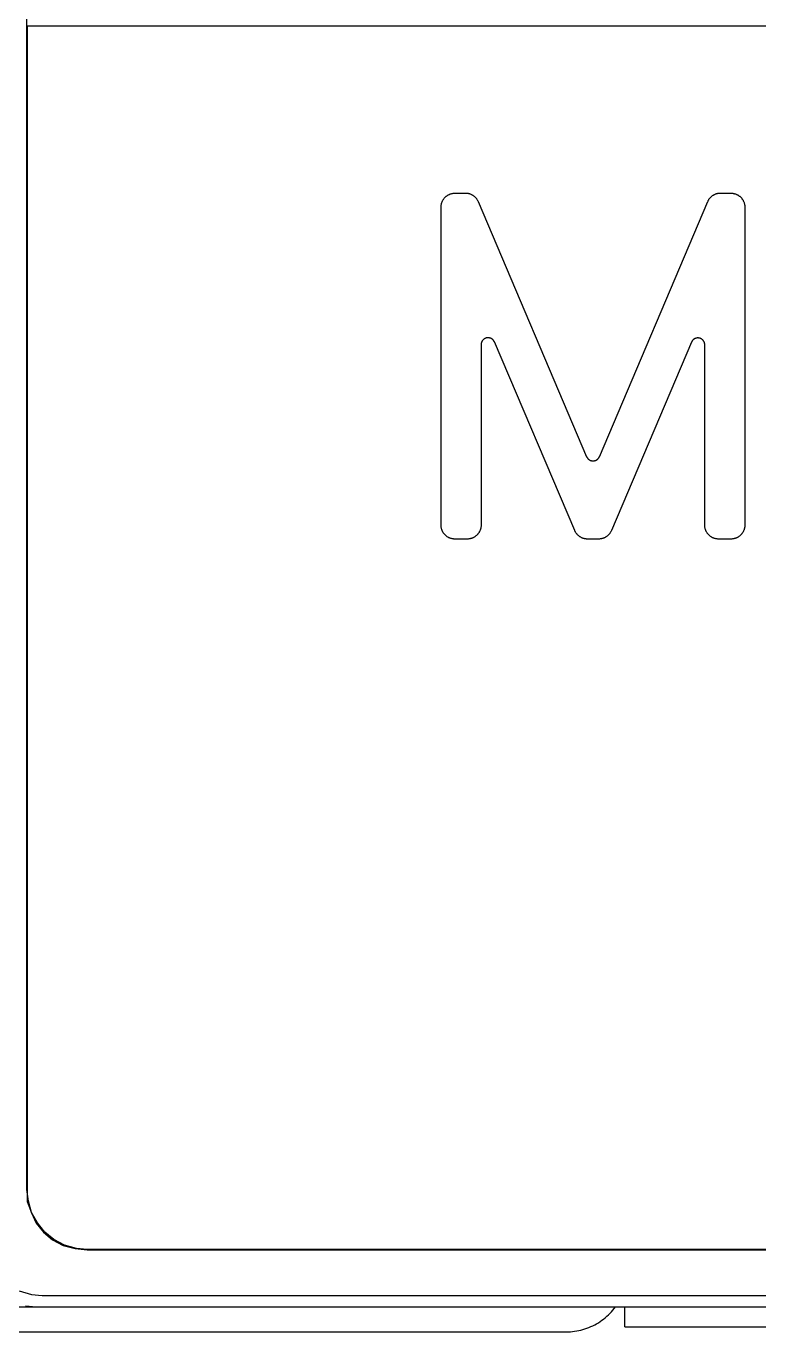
# Model space of a CAD drawing. Header units: millimetres. Extents: x -1283 to 2747, y -259 to 2557.
# Drawn here: x 1483 to 1530.9, y 369.8 to 455.2 of the extents above; entities that cross this region are included whole.
import ezdxf

# ---------------------------------------------------------------- set-up
doc = ezdxf.new("R2010")
doc.units = ezdxf.units.MM
doc.header["$MEASUREMENT"] = 0
doc.layers.add('Utwórz2D linie widoczne', color=7, linetype='Continuous', true_color=0x000000)

msp = doc.modelspace()

# ---------------------------------------------------------------- linework, layer by layer
at = {"layer": 'Utwórz2D linie widoczne'}
for p, q in [((1483.051, 379.155), (1483.051, 745.282)), ((1856.06, 455.208), (1483.06, 455.208)), ((1483.06, 455.208), (1483.06, 378.367)), ((1510.284, 443.876), (1510.301, 443.902)), ((1510.301, 443.902), (1510.319, 443.927)), ((1510.319, 443.927), (1510.339, 443.951)), ((1510.339, 443.951), (1510.359, 443.975)), ((1510.359, 443.975), (1510.38, 443.998)), ((1510.38, 443.998), (1510.401, 444.02)), ((1510.401, 444.02), (1510.423, 444.042)), ((1510.423, 444.042), (1510.447, 444.062)), ((1510.447, 444.062), (1510.47, 444.082)), ((1510.47, 444.082), (1510.495, 444.101)), ((1510.495, 444.101), (1510.52, 444.12)), ((1510.52, 444.12), (1510.545, 444.137)), ((1510.545, 444.137), (1510.572, 444.153)), ((1510.572, 444.153), (1510.599, 444.169)), ((1510.599, 444.169), (1510.626, 444.184)), ((1510.626, 444.184), (1510.654, 444.197)), ((1510.654, 444.197), (1510.682, 444.21)), ((1510.682, 444.21), (1510.711, 444.222)), ((1510.711, 444.222), (1510.74, 444.233)), ((1510.74, 444.233), (1510.769, 444.242)), ((1510.769, 444.242), (1510.799, 444.251)), ((1510.799, 444.251), (1510.829, 444.259)), ((1510.829, 444.259), (1510.859, 444.266)), ((1510.859, 444.266), (1510.89, 444.271)), ((1510.89, 444.271), (1510.92, 444.276)), ((1510.92, 444.276), (1510.951, 444.279)), ((1510.951, 444.279), (1510.982, 444.282)), ((1510.982, 444.282), (1511.013, 444.283)), ((1511.013, 444.283), (1511.044, 444.284)), ((1511.044, 444.284), (1511.075, 444.283)), ((1511.075, 444.283), (1511.25, 444.276)), ((1511.25, 444.276), (1511.678, 444.296)), ((1511.678, 444.296), (1511.71, 444.297)), ((1511.71, 444.297), (1511.741, 444.296)), ((1511.741, 444.296), (1511.772, 444.295)), ((1511.772, 444.295), (1511.804, 444.293)), ((1511.804, 444.293), (1511.835, 444.289)), ((1511.835, 444.289), (1511.866, 444.285)), ((1511.866, 444.285), (1511.897, 444.279)), ((1511.897, 444.279), (1511.928, 444.272)), ((1511.928, 444.272), (1511.958, 444.265)), ((1511.958, 444.265), (1511.988, 444.256)), ((1511.988, 444.256), (1512.018, 444.246)), ((1512.018, 444.246), (1512.047, 444.235)), ((1512.047, 444.235), (1512.076, 444.223)), ((1512.076, 444.223), (1512.105, 444.21)), ((1512.105, 444.21), (1512.133, 444.197)), ((1512.133, 444.197), (1512.161, 444.182)), ((1512.161, 444.182), (1512.188, 444.166)), ((1512.188, 444.166), (1512.215, 444.149)), ((1512.215, 444.149), (1512.241, 444.132)), ((1512.241, 444.132), (1512.266, 444.113)), ((1512.266, 444.113), (1512.291, 444.094)), ((1512.291, 444.094), (1512.315, 444.074)), ((1512.315, 444.074), (1512.338, 444.052)), ((1512.338, 444.052), (1512.36, 444.031)), ((1512.36, 444.031), (1512.382, 444.008)), ((1512.382, 444.008), (1512.403, 443.985)), ((1512.403, 443.985), (1512.423, 443.961)), ((1512.423, 443.961), (1512.443, 443.936)), ((1512.443, 443.936), (1512.461, 443.91)), ((1512.461, 443.91), (1512.479, 443.884)), ((1527.653, 443.884), (1527.671, 443.91)), ((1527.671, 443.91), (1527.689, 443.935)), ((1527.689, 443.935), (1527.709, 443.96)), ((1527.709, 443.96), (1527.729, 443.984)), ((1527.729, 443.984), (1527.75, 444.008)), ((1527.75, 444.008), (1527.772, 444.03)), ((1527.772, 444.03), (1527.794, 444.052)), ((1527.794, 444.052), (1527.817, 444.073)), ((1527.817, 444.073), (1527.841, 444.093)), ((1527.841, 444.093), (1527.866, 444.113)), ((1527.866, 444.113), (1527.891, 444.131)), ((1527.891, 444.131), (1527.917, 444.149)), ((1527.917, 444.149), (1527.944, 444.166)), ((1527.944, 444.166), (1527.971, 444.182)), ((1527.971, 444.182), (1527.999, 444.196)), ((1527.999, 444.196), (1528.027, 444.21)), ((1528.027, 444.21), (1528.055, 444.223)), ((1528.055, 444.223), (1528.085, 444.235)), ((1528.085, 444.235), (1528.114, 444.246)), ((1528.114, 444.246), (1528.144, 444.256)), ((1528.144, 444.256), (1528.174, 444.265)), ((1528.174, 444.265), (1528.204, 444.272)), ((1528.204, 444.272), (1528.235, 444.279)), ((1528.235, 444.279), (1528.266, 444.285)), ((1528.266, 444.285), (1528.297, 444.289)), ((1528.297, 444.289), (1528.328, 444.293)), ((1528.328, 444.293), (1528.359, 444.295)), ((1528.359, 444.295), (1528.391, 444.296)), ((1528.391, 444.296), (1528.422, 444.297)), ((1528.422, 444.297), (1528.454, 444.296)), ((1528.454, 444.296), (1528.885, 444.276)), ((1528.885, 444.276), (1529.057, 444.283)), ((1529.057, 444.283), (1529.088, 444.284)), ((1529.088, 444.284), (1529.119, 444.283)), ((1529.119, 444.283), (1529.15, 444.282)), ((1529.15, 444.282), (1529.181, 444.279)), ((1529.181, 444.279), (1529.211, 444.276)), ((1529.211, 444.276), (1529.242, 444.271)), ((1529.242, 444.271), (1529.273, 444.266)), ((1529.273, 444.266), (1529.303, 444.259)), ((1529.303, 444.259), (1529.333, 444.251)), ((1529.333, 444.251), (1529.363, 444.242)), ((1529.363, 444.242), (1529.392, 444.233)), ((1529.392, 444.233), (1529.421, 444.222)), ((1529.421, 444.222), (1529.45, 444.21)), ((1529.45, 444.21), (1529.478, 444.197)), ((1529.478, 444.197), (1529.506, 444.184)), ((1529.506, 444.184), (1529.533, 444.169)), ((1529.533, 444.169), (1529.56, 444.153)), ((1529.56, 444.153), (1529.586, 444.137)), ((1529.586, 444.137), (1529.612, 444.12)), ((1529.612, 444.12), (1529.637, 444.101)), ((1529.637, 444.101), (1529.662, 444.082)), ((1529.662, 444.082), (1529.685, 444.062)), ((1529.685, 444.062), (1529.708, 444.042)), ((1529.708, 444.042), (1529.731, 444.02)), ((1529.731, 444.02), (1529.752, 443.998)), ((1529.752, 443.998), (1529.773, 443.975)), ((1529.773, 443.975), (1529.793, 443.951)), ((1529.793, 443.951), (1529.812, 443.927)), ((1529.812, 443.927), (1529.831, 443.902)), ((1529.831, 443.902), (1529.848, 443.876)), ((1510.135, 443.41), (1510.137, 443.441)), ((1510.135, 443.379), (1510.135, 443.41)), ((1510.135, 422.58), (1510.135, 443.379)), ((1510.137, 443.441), (1510.139, 443.472)), ((1510.139, 443.472), (1510.143, 443.502)), ((1510.143, 443.502), (1510.148, 443.533)), ((1510.148, 443.533), (1510.154, 443.563)), ((1510.154, 443.563), (1510.16, 443.594)), ((1510.16, 443.594), (1510.168, 443.624)), ((1510.168, 443.624), (1510.177, 443.653)), ((1510.177, 443.653), (1510.187, 443.683)), ((1510.187, 443.683), (1510.198, 443.712)), ((1510.198, 443.712), (1510.21, 443.74)), ((1510.21, 443.74), (1510.223, 443.769)), ((1510.223, 443.769), (1510.237, 443.796)), ((1510.237, 443.796), (1510.251, 443.824)), ((1510.251, 443.824), (1510.267, 443.85)), ((1510.267, 443.85), (1510.284, 443.876)), ((1512.479, 443.884), (1512.495, 443.858)), ((1512.495, 443.858), (1512.511, 443.831)), ((1512.511, 443.831), (1512.526, 443.803)), ((1512.526, 443.803), (1512.539, 443.775)), ((1512.539, 443.775), (1512.552, 443.746)), ((1512.552, 443.746), (1519.655, 427.059)), ((1520.488, 427.06), (1527.58, 443.746)), ((1527.58, 443.746), (1527.593, 443.774)), ((1527.593, 443.774), (1527.606, 443.802)), ((1527.606, 443.802), (1527.621, 443.83)), ((1527.621, 443.83), (1527.637, 443.857)), ((1527.637, 443.857), (1527.653, 443.884)), ((1529.848, 443.876), (1529.865, 443.85)), ((1529.865, 443.85), (1529.88, 443.824)), ((1529.88, 443.824), (1529.895, 443.796)), ((1529.895, 443.796), (1529.909, 443.769)), ((1529.909, 443.769), (1529.922, 443.74)), ((1529.922, 443.74), (1529.934, 443.712)), ((1529.934, 443.712), (1529.945, 443.683)), ((1529.945, 443.683), (1529.955, 443.653)), ((1529.955, 443.653), (1529.964, 443.624)), ((1529.964, 443.624), (1529.971, 443.594)), ((1529.971, 443.594), (1529.978, 443.563)), ((1529.978, 443.563), (1529.984, 443.533)), ((1529.984, 443.533), (1529.989, 443.502)), ((1529.989, 443.502), (1529.993, 443.471)), ((1529.993, 443.471), (1529.995, 443.441)), ((1529.995, 443.441), (1529.997, 443.41)), ((1529.997, 443.41), (1529.997, 443.379)), ((1529.997, 443.379), (1529.997, 422.58)), ((1512.775, 434.52), (1512.771, 434.505)), ((1512.78, 434.535), (1512.775, 434.52)), ((1512.786, 434.549), (1512.78, 434.535)), ((1512.792, 434.564), (1512.786, 434.549)), ((1512.799, 434.578), (1512.792, 434.564)), ((1512.806, 434.592), (1512.799, 434.578)), ((1512.813, 434.606), (1512.806, 434.592)), ((1512.821, 434.619), (1512.813, 434.606)), ((1512.83, 434.633), (1512.821, 434.619)), ((1512.839, 434.645), (1512.83, 434.633)), ((1512.848, 434.658), (1512.839, 434.645)), ((1512.858, 434.67), (1512.848, 434.658)), ((1512.868, 434.682), (1512.858, 434.67)), ((1512.879, 434.694), (1512.868, 434.682)), ((1512.89, 434.705), (1512.879, 434.694)), ((1512.901, 434.716), (1512.89, 434.705)), ((1512.913, 434.726), (1512.901, 434.716)), ((1512.925, 434.736), (1512.913, 434.726)), ((1512.938, 434.745), (1512.925, 434.736)), ((1512.95, 434.755), (1512.938, 434.745)), ((1512.963, 434.763), (1512.95, 434.755)), ((1512.977, 434.771), (1512.963, 434.763)), ((1512.99, 434.779), (1512.977, 434.771)), ((1513.004, 434.786), (1512.99, 434.779)), ((1513.019, 434.793), (1513.004, 434.786)), ((1513.033, 434.799), (1513.019, 434.793)), ((1513.048, 434.805), (1513.033, 434.799)), ((1513.062, 434.81), (1513.048, 434.805)), ((1513.077, 434.815), (1513.062, 434.81)), ((1513.092, 434.819), (1513.077, 434.815)), ((1513.108, 434.823), (1513.092, 434.819)), ((1513.123, 434.826), (1513.108, 434.823)), ((1513.139, 434.829), (1513.123, 434.826)), ((1513.154, 434.831), (1513.139, 434.829)), ((1513.17, 434.832), (1513.154, 434.831)), ((1513.185, 434.833), (1513.17, 434.832)), ((1513.201, 434.834), (1513.185, 434.833)), ((1513.217, 434.833), (1513.201, 434.834)), ((1513.232, 434.833), (1513.217, 434.833)), ((1513.248, 434.832), (1513.232, 434.833)), ((1513.264, 434.83), (1513.248, 434.832)), ((1513.279, 434.828), (1513.264, 434.83)), ((1513.295, 434.825), (1513.279, 434.828)), ((1513.31, 434.821), (1513.295, 434.825)), ((1513.325, 434.818), (1513.31, 434.821)), ((1513.34, 434.813), (1513.325, 434.818)), ((1513.355, 434.808), (1513.34, 434.813)), ((1513.37, 434.803), (1513.355, 434.808)), ((1513.384, 434.797), (1513.37, 434.803)), ((1513.399, 434.79), (1513.384, 434.797)), ((1513.413, 434.784), (1513.399, 434.79)), ((1513.427, 434.776), (1513.413, 434.784)), ((1513.44, 434.768), (1513.427, 434.776)), ((1513.453, 434.76), (1513.44, 434.768)), ((1513.466, 434.751), (1513.453, 434.76)), ((1513.479, 434.742), (1513.466, 434.751)), ((1513.491, 434.732), (1513.479, 434.742)), ((1513.503, 434.722), (1513.491, 434.732)), ((1513.515, 434.712), (1513.503, 434.722)), ((1513.526, 434.701), (1513.515, 434.712)), ((1513.537, 434.689), (1513.526, 434.701)), ((1513.548, 434.678), (1513.537, 434.689)), ((1513.558, 434.666), (1513.548, 434.678)), ((1513.567, 434.653), (1513.558, 434.666)), ((1513.577, 434.641), (1513.567, 434.653)), ((1513.585, 434.628), (1513.577, 434.641)), ((1513.594, 434.614), (1513.585, 434.628)), ((1513.602, 434.601), (1513.594, 434.614)), ((1513.609, 434.587), (1513.602, 434.601)), ((1513.616, 434.573), (1513.609, 434.587)), ((1513.622, 434.558), (1513.616, 434.573)), ((1518.877, 422.226), (1513.622, 434.558)), ((1526.51, 434.546), (1521.27, 422.226)), ((1526.516, 434.56), (1526.51, 434.546)), ((1526.523, 434.574), (1526.516, 434.56)), ((1526.53, 434.588), (1526.523, 434.574)), ((1526.538, 434.602), (1526.53, 434.588)), ((1526.546, 434.615), (1526.538, 434.602)), ((1526.555, 434.628), (1526.546, 434.615)), ((1526.564, 434.641), (1526.555, 434.628)), ((1526.574, 434.653), (1526.564, 434.641)), ((1526.584, 434.665), (1526.574, 434.653)), ((1526.595, 434.677), (1526.584, 434.665)), ((1526.605, 434.688), (1526.595, 434.677)), ((1526.617, 434.699), (1526.605, 434.688)), ((1526.628, 434.71), (1526.617, 434.699)), ((1526.64, 434.72), (1526.628, 434.71)), ((1526.653, 434.729), (1526.64, 434.72)), ((1526.665, 434.739), (1526.653, 434.729)), ((1526.678, 434.747), (1526.665, 434.739)), ((1526.692, 434.756), (1526.678, 434.747)), ((1526.705, 434.764), (1526.692, 434.756)), ((1526.719, 434.771), (1526.705, 434.764)), ((1526.733, 434.778), (1526.719, 434.771)), ((1526.747, 434.784), (1526.733, 434.778)), ((1526.762, 434.79), (1526.747, 434.784)), ((1526.777, 434.796), (1526.762, 434.79)), ((1526.792, 434.801), (1526.777, 434.796)), ((1526.807, 434.805), (1526.792, 434.801)), ((1526.822, 434.809), (1526.807, 434.805)), ((1526.837, 434.812), (1526.822, 434.809)), ((1526.853, 434.815), (1526.837, 434.812)), ((1526.868, 434.818), (1526.853, 434.815)), ((1526.884, 434.819), (1526.868, 434.818)), ((1526.899, 434.82), (1526.884, 434.819)), ((1526.915, 434.821), (1526.899, 434.82)), ((1526.931, 434.821), (1526.915, 434.821)), ((1526.946, 434.821), (1526.931, 434.821)), ((1526.962, 434.82), (1526.946, 434.821)), ((1526.978, 434.818), (1526.962, 434.82)), ((1526.993, 434.816), (1526.978, 434.818)), ((1527.009, 434.814), (1526.993, 434.816)), ((1527.024, 434.81), (1527.009, 434.814)), ((1527.039, 434.807), (1527.024, 434.81)), ((1527.054, 434.803), (1527.039, 434.807)), ((1527.069, 434.798), (1527.054, 434.803)), ((1527.084, 434.793), (1527.069, 434.798)), ((1527.099, 434.787), (1527.084, 434.793)), ((1527.113, 434.781), (1527.099, 434.787)), ((1527.127, 434.774), (1527.113, 434.781)), ((1527.141, 434.767), (1527.127, 434.774)), ((1527.155, 434.759), (1527.141, 434.767)), ((1527.168, 434.751), (1527.155, 434.759)), ((1527.181, 434.742), (1527.168, 434.751)), ((1527.194, 434.733), (1527.181, 434.742)), ((1527.207, 434.724), (1527.194, 434.733)), ((1527.219, 434.714), (1527.207, 434.724)), ((1527.231, 434.703), (1527.219, 434.714)), ((1527.242, 434.693), (1527.231, 434.703)), ((1527.253, 434.681), (1527.242, 434.693)), ((1527.264, 434.67), (1527.253, 434.681)), ((1527.274, 434.658), (1527.264, 434.67)), ((1527.284, 434.646), (1527.274, 434.658)), ((1527.293, 434.633), (1527.284, 434.646)), ((1527.302, 434.62), (1527.293, 434.633)), ((1527.311, 434.607), (1527.302, 434.62)), ((1527.319, 434.594), (1527.311, 434.607)), ((1527.326, 434.58), (1527.319, 434.594)), ((1527.333, 434.566), (1527.326, 434.58)), ((1527.34, 434.552), (1527.333, 434.566)), ((1527.346, 434.537), (1527.34, 434.552)), ((1527.352, 434.523), (1527.346, 434.537)), ((1527.357, 434.508), (1527.352, 434.523)), ((1512.754, 434.397), (1512.753, 434.381)), ((1512.753, 434.381), (1512.753, 422.58)), ((1512.756, 434.428), (1512.754, 434.412)), ((1512.754, 434.412), (1512.754, 434.397)), ((1512.758, 434.444), (1512.756, 434.428)), ((1512.76, 434.459), (1512.758, 434.444)), ((1512.763, 434.475), (1512.76, 434.459)), ((1512.767, 434.49), (1512.763, 434.475)), ((1512.771, 434.505), (1512.767, 434.49)), ((1527.361, 434.493), (1527.357, 434.508)), ((1527.365, 434.477), (1527.361, 434.493)), ((1527.369, 434.462), (1527.365, 434.477)), ((1527.372, 434.447), (1527.369, 434.462)), ((1527.374, 434.431), (1527.372, 434.447)), ((1527.376, 434.416), (1527.374, 434.431)), ((1527.377, 434.4), (1527.376, 434.416)), ((1527.378, 434.384), (1527.377, 434.4)), ((1527.379, 434.369), (1527.378, 434.384)), ((1527.379, 422.58), (1527.379, 434.369)), ((1519.655, 427.059), (1519.662, 427.045)), ((1519.662, 427.045), (1519.669, 427.031)), ((1519.669, 427.031), (1519.676, 427.017)), ((1519.676, 427.017), (1519.684, 427.003)), ((1519.684, 427.003), (1519.693, 426.99)), ((1519.693, 426.99), (1519.701, 426.977)), ((1519.701, 426.977), (1519.711, 426.964)), ((1519.711, 426.964), (1519.72, 426.952)), ((1519.72, 426.952), (1519.731, 426.94)), ((1519.731, 426.94), (1519.741, 426.928)), ((1519.741, 426.928), (1519.752, 426.917)), ((1519.752, 426.917), (1519.763, 426.906)), ((1519.763, 426.906), (1519.775, 426.895)), ((1519.775, 426.895), (1519.787, 426.885)), ((1519.787, 426.885), (1519.8, 426.875)), ((1519.8, 426.875), (1519.813, 426.866)), ((1519.813, 426.866), (1519.826, 426.857)), ((1519.826, 426.857), (1519.839, 426.849)), ((1519.839, 426.849), (1519.853, 426.841)), ((1519.853, 426.841), (1519.867, 426.833)), ((1519.867, 426.833), (1519.881, 426.827)), ((1519.881, 426.827), (1519.895, 426.82)), ((1520.249, 426.82), (1520.263, 426.827)), ((1520.263, 426.827), (1520.277, 426.834)), ((1520.277, 426.834), (1520.291, 426.841)), ((1520.291, 426.841), (1520.305, 426.849)), ((1520.305, 426.849), (1520.318, 426.857)), ((1520.318, 426.857), (1520.331, 426.866)), ((1520.331, 426.866), (1520.344, 426.875)), ((1520.344, 426.875), (1520.357, 426.885)), ((1520.357, 426.885), (1520.369, 426.895)), ((1520.369, 426.895), (1520.38, 426.906)), ((1520.38, 426.906), (1520.392, 426.917)), ((1520.392, 426.917), (1520.403, 426.928)), ((1520.403, 426.928), (1520.413, 426.94)), ((1520.413, 426.94), (1520.423, 426.952)), ((1520.423, 426.952), (1520.433, 426.964)), ((1520.433, 426.964), (1520.442, 426.977)), ((1520.442, 426.977), (1520.451, 426.99)), ((1520.451, 426.99), (1520.46, 427.004)), ((1520.46, 427.004), (1520.468, 427.017)), ((1520.468, 427.017), (1520.475, 427.031)), ((1520.475, 427.031), (1520.482, 427.045)), ((1520.482, 427.045), (1520.488, 427.06)), ((1519.895, 426.82), (1519.91, 426.814)), ((1519.91, 426.814), (1519.925, 426.809)), ((1519.925, 426.809), (1519.94, 426.804)), ((1519.94, 426.804), (1519.955, 426.8)), ((1519.955, 426.8), (1519.97, 426.796)), ((1519.97, 426.796), (1519.986, 426.792)), ((1519.986, 426.792), (1520.001, 426.79)), ((1520.001, 426.79), (1520.017, 426.788)), ((1520.017, 426.788), (1520.033, 426.786)), ((1520.033, 426.786), (1520.048, 426.785)), ((1520.048, 426.785), (1520.064, 426.784)), ((1520.064, 426.784), (1520.08, 426.784)), ((1520.08, 426.784), (1520.096, 426.785)), ((1520.096, 426.785), (1520.111, 426.786)), ((1520.111, 426.786), (1520.127, 426.788)), ((1520.127, 426.788), (1520.143, 426.79)), ((1520.143, 426.79), (1520.158, 426.793)), ((1520.158, 426.793), (1520.174, 426.796)), ((1520.174, 426.796), (1520.189, 426.8)), ((1520.189, 426.8), (1520.204, 426.804)), ((1520.204, 426.804), (1520.219, 426.809)), ((1520.219, 426.809), (1520.234, 426.814)), ((1520.234, 426.814), (1520.249, 426.82)), ((1510.135, 422.549), (1510.135, 422.58)), ((1512.753, 422.58), (1512.753, 422.549)), ((1527.379, 422.549), (1527.379, 422.58)), ((1529.997, 422.58), (1529.997, 422.549)), ((1510.137, 422.519), (1510.135, 422.549)), ((1510.139, 422.488), (1510.137, 422.519)), ((1510.143, 422.457), (1510.139, 422.488)), ((1510.148, 422.426), (1510.143, 422.457)), ((1510.153, 422.396), (1510.148, 422.426)), ((1510.16, 422.366), (1510.153, 422.396)), ((1510.168, 422.336), (1510.16, 422.366)), ((1510.177, 422.306), (1510.168, 422.336)), ((1510.187, 422.277), (1510.177, 422.306)), ((1510.198, 422.248), (1510.187, 422.277)), ((1510.209, 422.22), (1510.198, 422.248)), ((1510.222, 422.192), (1510.209, 422.22)), ((1510.236, 422.164), (1510.222, 422.192)), ((1510.251, 422.137), (1510.236, 422.164)), ((1510.266, 422.11), (1510.251, 422.137)), ((1510.283, 422.084), (1510.266, 422.11)), ((1510.3, 422.058), (1510.283, 422.084)), ((1510.318, 422.033), (1510.3, 422.058)), ((1510.337, 422.009), (1510.318, 422.033)), ((1510.357, 421.985), (1510.337, 422.009)), ((1510.378, 421.963), (1510.357, 421.985)), ((1510.4, 421.94), (1510.378, 421.963)), ((1510.422, 421.919), (1510.4, 421.94)), ((1510.445, 421.898), (1510.422, 421.919)), ((1510.468, 421.878), (1510.445, 421.898)), ((1510.493, 421.859), (1510.468, 421.878)), ((1510.518, 421.841), (1510.493, 421.859)), ((1510.543, 421.823), (1510.518, 421.841)), ((1510.569, 421.807), (1510.543, 421.823)), ((1510.596, 421.791), (1510.569, 421.807)), ((1510.623, 421.777), (1510.596, 421.791)), ((1510.651, 421.763), (1510.623, 421.777)), ((1510.679, 421.75), (1510.651, 421.763)), ((1510.708, 421.738), (1510.679, 421.75)), ((1510.736, 421.727), (1510.708, 421.738)), ((1510.766, 421.718), (1510.736, 421.727)), ((1510.795, 421.709), (1510.766, 421.718)), ((1510.825, 421.701), (1510.795, 421.709)), ((1512.093, 421.709), (1512.063, 421.701)), ((1512.122, 421.718), (1512.093, 421.709)), ((1512.151, 421.727), (1512.122, 421.718)), ((1512.18, 421.738), (1512.151, 421.727)), ((1512.209, 421.75), (1512.18, 421.738)), ((1512.237, 421.763), (1512.209, 421.75)), ((1512.265, 421.777), (1512.237, 421.763)), ((1512.292, 421.791), (1512.265, 421.777)), ((1512.319, 421.807), (1512.292, 421.791)), ((1512.345, 421.823), (1512.319, 421.807)), ((1512.37, 421.841), (1512.345, 421.823)), ((1512.395, 421.859), (1512.37, 421.841)), ((1512.419, 421.878), (1512.395, 421.859)), ((1512.443, 421.898), (1512.419, 421.878)), ((1512.466, 421.919), (1512.443, 421.898)), ((1512.488, 421.94), (1512.466, 421.919)), ((1512.51, 421.963), (1512.488, 421.94)), ((1512.53, 421.985), (1512.51, 421.963)), ((1512.55, 422.009), (1512.53, 421.985)), ((1512.569, 422.033), (1512.55, 422.009)), ((1512.588, 422.058), (1512.569, 422.033)), ((1512.605, 422.084), (1512.588, 422.058)), ((1512.622, 422.11), (1512.605, 422.084)), ((1512.637, 422.137), (1512.622, 422.11)), ((1512.652, 422.164), (1512.637, 422.137)), ((1512.666, 422.192), (1512.652, 422.164)), ((1512.678, 422.22), (1512.666, 422.192)), ((1512.69, 422.248), (1512.678, 422.22)), ((1512.701, 422.277), (1512.69, 422.248)), ((1512.711, 422.306), (1512.701, 422.277)), ((1512.72, 422.336), (1512.711, 422.306)), ((1512.728, 422.366), (1512.72, 422.336)), ((1512.734, 422.396), (1512.728, 422.366)), ((1512.74, 422.426), (1512.734, 422.396)), ((1512.745, 422.457), (1512.74, 422.426)), ((1512.749, 422.488), (1512.745, 422.457)), ((1512.751, 422.519), (1512.749, 422.488)), ((1512.753, 422.549), (1512.751, 422.519)), ((1518.89, 422.197), (1518.877, 422.226)), ((1518.903, 422.169), (1518.89, 422.197)), ((1518.918, 422.142), (1518.903, 422.169)), ((1518.934, 422.115), (1518.918, 422.142)), ((1518.95, 422.088), (1518.934, 422.115)), ((1518.967, 422.063), (1518.95, 422.088)), ((1518.986, 422.037), (1518.967, 422.063)), ((1519.005, 422.013), (1518.986, 422.037)), ((1519.025, 421.989), (1519.005, 422.013)), ((1519.045, 421.966), (1519.025, 421.989)), ((1519.067, 421.943), (1519.045, 421.966)), ((1519.089, 421.922), (1519.067, 421.943)), ((1519.112, 421.901), (1519.089, 421.922)), ((1519.136, 421.881), (1519.112, 421.901)), ((1519.16, 421.861), (1519.136, 421.881)), ((1519.185, 421.843), (1519.16, 421.861)), ((1519.211, 421.825), (1519.185, 421.843)), ((1519.237, 421.809), (1519.211, 421.825)), ((1519.264, 421.793), (1519.237, 421.809)), ((1519.291, 421.778), (1519.264, 421.793)), ((1519.319, 421.764), (1519.291, 421.778)), ((1519.347, 421.751), (1519.319, 421.764)), ((1519.376, 421.739), (1519.347, 421.751)), ((1519.405, 421.728), (1519.376, 421.739)), ((1519.434, 421.718), (1519.405, 421.728)), ((1519.464, 421.709), (1519.434, 421.718)), ((1519.494, 421.701), (1519.464, 421.709)), ((1520.683, 421.709), (1520.653, 421.701)), ((1520.713, 421.718), (1520.683, 421.709)), ((1520.742, 421.728), (1520.713, 421.718)), ((1520.771, 421.739), (1520.742, 421.728)), ((1520.8, 421.751), (1520.771, 421.739)), ((1520.828, 421.764), (1520.8, 421.751)), ((1520.856, 421.778), (1520.828, 421.764)), ((1520.883, 421.793), (1520.856, 421.778)), ((1520.91, 421.809), (1520.883, 421.793)), ((1520.936, 421.825), (1520.91, 421.809)), ((1520.962, 421.843), (1520.936, 421.825)), ((1520.987, 421.861), (1520.962, 421.843)), ((1521.011, 421.881), (1520.987, 421.861)), ((1521.035, 421.901), (1521.011, 421.881)), ((1521.058, 421.922), (1521.035, 421.901)), ((1521.08, 421.944), (1521.058, 421.922)), ((1521.102, 421.966), (1521.08, 421.944)), ((1521.123, 421.989), (1521.102, 421.966)), ((1521.143, 422.013), (1521.123, 421.989)), ((1521.162, 422.038), (1521.143, 422.013)), ((1521.18, 422.063), (1521.162, 422.038)), ((1521.197, 422.089), (1521.18, 422.063)), ((1521.214, 422.115), (1521.197, 422.089)), ((1521.229, 422.142), (1521.214, 422.115)), ((1521.244, 422.17), (1521.229, 422.142)), ((1521.257, 422.198), (1521.244, 422.17)), ((1521.27, 422.226), (1521.257, 422.198)), ((1527.381, 422.519), (1527.379, 422.549)), ((1527.383, 422.488), (1527.381, 422.519)), ((1527.387, 422.457), (1527.383, 422.488)), ((1527.392, 422.426), (1527.387, 422.457)), ((1527.397, 422.396), (1527.392, 422.426)), ((1527.404, 422.366), (1527.397, 422.396)), ((1527.412, 422.336), (1527.404, 422.366)), ((1527.421, 422.306), (1527.412, 422.336)), ((1527.431, 422.277), (1527.421, 422.306)), ((1527.442, 422.248), (1527.431, 422.277)), ((1527.453, 422.22), (1527.442, 422.248)), ((1527.466, 422.192), (1527.453, 422.22)), ((1527.48, 422.164), (1527.466, 422.192)), ((1527.495, 422.137), (1527.48, 422.164)), ((1527.51, 422.11), (1527.495, 422.137)), ((1527.527, 422.084), (1527.51, 422.11)), ((1527.544, 422.058), (1527.527, 422.084)), ((1527.562, 422.033), (1527.544, 422.058)), ((1527.582, 422.009), (1527.562, 422.033)), ((1527.601, 421.985), (1527.582, 422.009)), ((1527.622, 421.963), (1527.601, 421.985)), ((1527.644, 421.94), (1527.622, 421.963)), ((1527.666, 421.919), (1527.644, 421.94)), ((1527.689, 421.898), (1527.666, 421.919)), ((1527.712, 421.878), (1527.689, 421.898)), ((1527.737, 421.859), (1527.712, 421.878)), ((1527.762, 421.841), (1527.737, 421.859)), ((1527.787, 421.823), (1527.762, 421.841)), ((1527.813, 421.807), (1527.787, 421.823)), ((1527.84, 421.791), (1527.813, 421.807)), ((1527.867, 421.777), (1527.84, 421.791)), ((1527.895, 421.763), (1527.867, 421.777)), ((1527.923, 421.75), (1527.895, 421.763)), ((1527.952, 421.738), (1527.923, 421.75)), ((1527.98, 421.727), (1527.952, 421.738)), ((1528.01, 421.718), (1527.98, 421.727)), ((1528.039, 421.709), (1528.01, 421.718)), ((1528.069, 421.701), (1528.039, 421.709)), ((1529.337, 421.709), (1529.307, 421.701)), ((1529.366, 421.718), (1529.337, 421.709)), ((1529.395, 421.727), (1529.366, 421.718)), ((1529.424, 421.738), (1529.395, 421.727)), ((1529.453, 421.75), (1529.424, 421.738)), ((1529.481, 421.763), (1529.453, 421.75)), ((1529.509, 421.777), (1529.481, 421.763)), ((1529.536, 421.791), (1529.509, 421.777)), ((1529.563, 421.807), (1529.536, 421.791)), ((1529.589, 421.823), (1529.563, 421.807)), ((1529.614, 421.841), (1529.589, 421.823)), ((1529.639, 421.859), (1529.614, 421.841)), ((1529.663, 421.878), (1529.639, 421.859)), ((1529.687, 421.898), (1529.663, 421.878)), ((1529.71, 421.919), (1529.687, 421.898)), ((1529.732, 421.94), (1529.71, 421.919)), ((1529.754, 421.963), (1529.732, 421.94)), ((1529.774, 421.985), (1529.754, 421.963)), ((1529.794, 422.009), (1529.774, 421.985)), ((1529.813, 422.033), (1529.794, 422.009)), ((1529.832, 422.058), (1529.813, 422.033)), ((1529.849, 422.084), (1529.832, 422.058)), ((1529.866, 422.11), (1529.849, 422.084)), ((1529.881, 422.137), (1529.866, 422.11)), ((1529.896, 422.164), (1529.881, 422.137)), ((1529.91, 422.192), (1529.896, 422.164)), ((1529.922, 422.22), (1529.91, 422.192)), ((1529.934, 422.248), (1529.922, 422.22)), ((1529.945, 422.277), (1529.934, 422.248)), ((1529.955, 422.306), (1529.945, 422.277)), ((1529.964, 422.336), (1529.955, 422.306)), ((1529.972, 422.366), (1529.964, 422.336)), ((1529.978, 422.396), (1529.972, 422.366)), ((1529.984, 422.426), (1529.978, 422.396)), ((1529.989, 422.457), (1529.984, 422.426)), ((1529.993, 422.488), (1529.989, 422.457)), ((1529.995, 422.519), (1529.993, 422.488)), ((1529.997, 422.549), (1529.995, 422.519)), ((1510.855, 421.694), (1510.825, 421.701)), ((1510.886, 421.688), (1510.855, 421.694)), ((1510.916, 421.684), (1510.886, 421.688)), ((1510.947, 421.68), (1510.916, 421.684)), ((1510.978, 421.677), (1510.947, 421.68)), ((1511.009, 421.676), (1510.978, 421.677)), ((1511.04, 421.675), (1511.009, 421.676)), ((1511.848, 421.675), (1511.04, 421.675)), ((1511.879, 421.676), (1511.848, 421.675)), ((1511.91, 421.677), (1511.879, 421.676)), ((1511.941, 421.68), (1511.91, 421.677)), ((1511.972, 421.684), (1511.941, 421.68)), ((1512.002, 421.688), (1511.972, 421.684)), ((1512.032, 421.694), (1512.002, 421.688)), ((1512.063, 421.701), (1512.032, 421.694)), ((1519.524, 421.694), (1519.494, 421.701)), ((1519.555, 421.689), (1519.524, 421.694)), ((1519.586, 421.684), (1519.555, 421.689)), ((1519.617, 421.68), (1519.586, 421.684)), ((1519.648, 421.677), (1519.617, 421.68)), ((1519.679, 421.676), (1519.648, 421.677)), ((1519.71, 421.675), (1519.679, 421.676)), ((1520.437, 421.675), (1519.71, 421.675)), ((1520.468, 421.676), (1520.437, 421.675)), ((1520.499, 421.677), (1520.468, 421.676)), ((1520.53, 421.68), (1520.499, 421.677)), ((1520.561, 421.684), (1520.53, 421.68)), ((1520.592, 421.689), (1520.561, 421.684)), ((1520.622, 421.694), (1520.592, 421.689)), ((1520.653, 421.701), (1520.622, 421.694)), ((1528.099, 421.694), (1528.069, 421.701)), ((1528.13, 421.688), (1528.099, 421.694)), ((1528.16, 421.684), (1528.13, 421.688)), ((1528.191, 421.68), (1528.16, 421.684)), ((1528.222, 421.677), (1528.191, 421.68)), ((1528.253, 421.676), (1528.222, 421.677)), ((1528.284, 421.675), (1528.253, 421.676)), ((1529.092, 421.675), (1528.284, 421.675)), ((1529.123, 421.676), (1529.092, 421.675)), ((1529.154, 421.677), (1529.123, 421.676)), ((1529.185, 421.68), (1529.154, 421.677)), ((1529.216, 421.684), (1529.185, 421.68)), ((1529.246, 421.688), (1529.216, 421.684)), ((1529.276, 421.694), (1529.246, 421.688)), ((1529.307, 421.701), (1529.276, 421.694)), ((1483.149, 378.388), (1483.051, 379.155)), ((1483.06, 378.367), (1483.354, 377.631)), ((1483.347, 377.648), (1483.149, 378.388)), ((1483.741, 376.97), (1483.347, 377.648)), ((1483.354, 377.631), (1483.649, 376.954)), ((1483.649, 376.954), (1484.14, 376.356)), ((1484.233, 376.372), (1483.741, 376.97)), ((1484.14, 376.356), (1484.728, 375.865)), ((1484.823, 375.882), (1484.233, 376.372)), ((1484.728, 375.865), (1485.417, 375.501)), ((1485.511, 375.518), (1484.823, 375.882)), ((1485.417, 375.501), (1486.201, 375.286)), ((1486.299, 375.295), (1485.511, 375.518)), ((1486.201, 375.286), (1486.987, 375.208)), ((1486.988, 375.218), (1486.299, 375.295)), ((1486.987, 375.208), (1852.134, 375.208)), ((1853.114, 375.218), (1486.988, 375.218)), ((1482.551, 372.523), (1483.352, 372.297)), ((1483.352, 372.297), (1484.051, 372.218)), ((1484.051, 372.218), (1856.051, 372.218)), ((1479.65, 371.475), (1859.65, 371.475)), ((1482.951, 371.555), (1483.65, 371.477)), ((1483.65, 371.477), (1855.65, 371.477)), ((1521.366, 371.257), (1521.454, 371.365)), ((1521.454, 371.365), (1521.538, 371.475)), ((1522.15, 370.177), (1522.15, 371.475)), ((1520.424, 370.444), (1520.541, 370.52)), ((1520.541, 370.52), (1520.655, 370.599)), ((1520.655, 370.599), (1520.766, 370.682)), ((1520.766, 370.682), (1520.874, 370.769)), ((1520.874, 370.769), (1520.979, 370.86)), ((1520.979, 370.86), (1521.081, 370.954)), ((1521.081, 370.954), (1521.18, 371.052)), ((1521.18, 371.052), (1521.275, 371.153)), ((1521.275, 371.153), (1521.366, 371.257)), ((1446.314, 369.843), (1518.314, 369.843)), ((1518.314, 369.843), (1518.453, 369.845)), ((1518.453, 369.845), (1518.592, 369.852)), ((1518.592, 369.852), (1518.73, 369.864)), ((1518.73, 369.864), (1518.868, 369.881)), ((1518.868, 369.881), (1519.005, 369.903)), ((1519.005, 369.903), (1519.142, 369.929)), ((1519.142, 369.929), (1519.277, 369.96)), ((1519.277, 369.96), (1519.411, 369.996)), ((1519.411, 369.996), (1519.544, 370.037)), ((1519.544, 370.037), (1519.675, 370.081)), ((1519.675, 370.081), (1519.805, 370.131)), ((1519.805, 370.131), (1519.933, 370.185)), ((1519.933, 370.185), (1520.059, 370.243)), ((1520.059, 370.243), (1520.183, 370.306)), ((1520.183, 370.306), (1520.305, 370.373)), ((1520.305, 370.373), (1520.424, 370.444)), ((1522.15, 370.177), (1822.15, 370.177))]:
    msp.add_line(p, q, dxfattribs=at)

doc.saveas('drawing.dxf')
